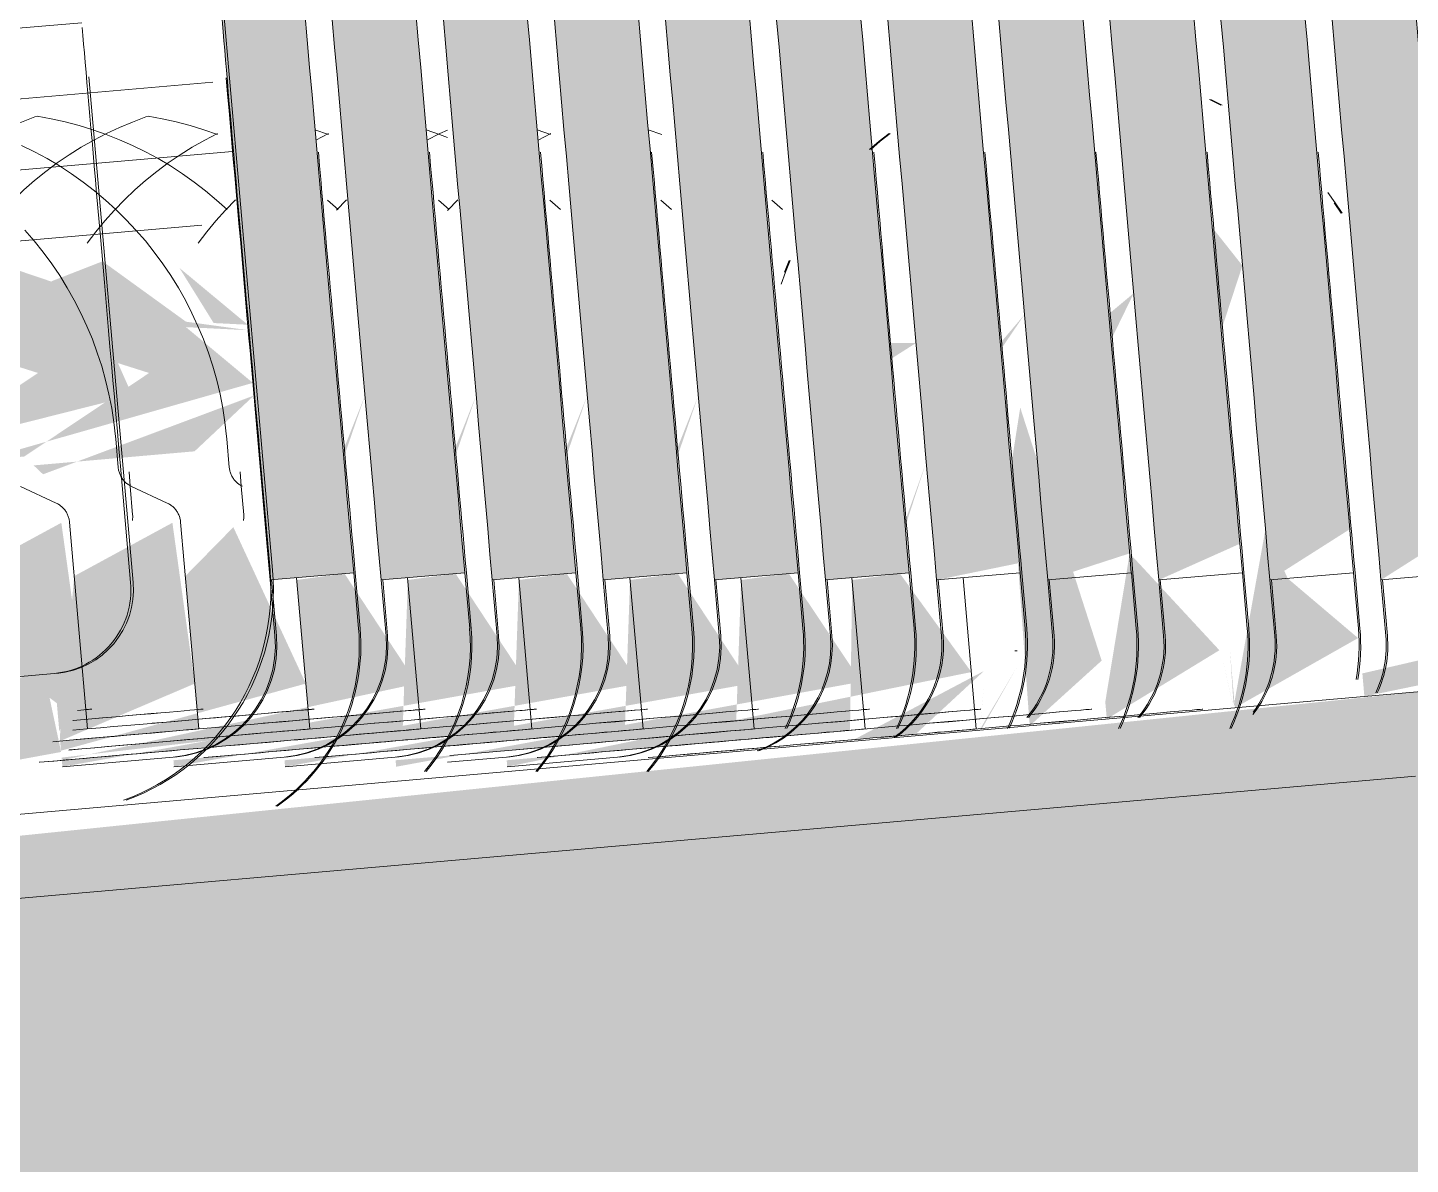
# Model space of a CAD drawing. Header units: millimetres. Extents: x -4612930 to -4329258, y -1064 to 30311.
# Drawn here: x -4376310.63 to -4376261.24, y 16834.86 to 16875.47 of the extents above; entities that cross this region are included whole.
import ezdxf

# ---------------------------------------------------------------- set-up
doc = ezdxf.new("R2010")
doc.units = ezdxf.units.MM
doc.layers.add('A-ROOF-PATT', color=132, linetype='Continuous', lineweight=5)
doc.layers.add('Q-SPCQ', color=91, linetype='Continuous', lineweight=5)

# ---------------------------------------------------------------- blocks, each defined once
blk = doc.blocks.new('Static Line_Sayfa_Metal Deck_Pan Mount - Up to 15 _ pitch - Max 2 Users-1865617-NORTH EAST')
at = {"layer": 'Q-SPCQ'}
h = blk.add_hatch(color=256, dxfattribs=at)
h.paths.add_polyline_path([(4322926.427, 16851.173), (4322926.249, 16853.262), (4322926.374, 16851.385)])
h.paths.add_polyline_path([(4322931.053, 16851.578), (4322948.827, 16855.244), (4322946.475, 16855.994), (4322930.981, 16852.401), (4322931.052, 16851.59)])
blk.add_hatch(color=256, dxfattribs=at).paths.add_polyline_path([(4322917.362, 16850.38), (4322918.623, 16852.592), (4322917.369, 16850.484)])
blk = doc.blocks.new('Static Line_Sayfa_Metal Deck_Pan Mount - Up to 15 _ pitch - Max 2 Users-1847625-NORTH EAST')
at = {"layer": 'Q-SPCQ'}
for points in [[(4322891.961, 16855.739), (4322894.95, 16856), (4322889.546, 16917.764), (4322886.693, 16917.037), (4322891.949, 16855.879)], [(4322895.93, 16855.739), (4322898.918, 16856), (4322893.515, 16917.764), (4322890.526, 16917.503), (4322895.92, 16855.879)], [(4322899.898, 16855.739), (4322902.887, 16856), (4322897.483, 16917.764), (4322894.494, 16917.503), (4322899.893, 16855.794)], [(4322903.867, 16855.739), (4322906.855, 16856), (4322901.451, 16917.764), (4322898.463, 16917.503), (4322903.862, 16855.794)], [(4322907.835, 16855.739), (4322910.823, 16856), (4322905.42, 16917.764), (4322902.431, 16917.503), (4322907.83, 16855.794)], [(4322911.803, 16855.739), (4322914.792, 16856), (4322909.388, 16917.764), (4322906.4, 16917.503), (4322911.798, 16855.794)], [(4322915.772, 16855.739), (4322918.73, 16856.345), (4322913.357, 16917.764), (4322910.368, 16917.503), (4322915.767, 16855.794)], [(4322919.74, 16855.739), (4322922.669, 16856.689), (4322917.325, 16917.764), (4322914.336, 16917.503), (4322919.735, 16855.794)], [(4322923.708, 16855.739), (4322926.607, 16857.034), (4322921.293, 16917.764), (4322918.305, 16917.503), (4322923.706, 16855.769)], [(4322927.677, 16855.739), (4322930.53, 16857.552), (4322925.262, 16917.764), (4322922.273, 16917.503), (4322927.672, 16855.794)], [(4322931.645, 16855.739), (4322934.498, 16857.552), (4322929.23, 16917.764), (4322926.242, 16917.503), (4322931.64, 16855.794)], [(4322875.916, 16859.514), (4322887.042, 16862.328), (4322885.979, 16864.723), (4322878.042, 16867.123), (4322876.213, 16866.409), (4322878.042, 16864.918), (4322883.673, 16863.134), (4322879.214, 16860.15), (4322875.581, 16859.832)], [(4322879.884, 16859.514), (4322891.347, 16862.78), (4322888.958, 16864.771), (4322882.01, 16867.123), (4322880.182, 16866.409), (4322882.01, 16864.918), (4322887.641, 16863.134), (4322883.182, 16860.15), (4322879.549, 16859.832)], [(4322898.56, 16860.107), (4322899.323, 16862.328), (4322898.538, 16860.36)], [(4322902.528, 16860.107), (4322903.292, 16862.328), (4322902.506, 16860.36)], [(4322906.497, 16860.107), (4322907.26, 16862.328), (4322906.475, 16860.36)], [(4322884.434, 16850.33), (4322885.303, 16852.038), (4322884.506, 16857.783), (4322880.998, 16855.879), (4322883.061, 16852.297), (4322884.345, 16851.338)], [(4322884.464, 16849.986), (4322889.271, 16852.038), (4322888.474, 16857.783), (4322884.967, 16855.879), (4322884.452, 16850.119)], [(4322884.494, 16849.642), (4322893.239, 16852.038), (4322890.651, 16857.626), (4322888.935, 16855.879), (4322889.413, 16850.419), (4322884.464, 16849.986)], [(4322884.524, 16849.297), (4322897.208, 16852.038), (4322894.619, 16855.971), (4322892.916, 16855.739), (4322893.381, 16850.419), (4322884.515, 16849.394)], [(4322884.544, 16849.067), (4322901.176, 16852.038), (4322898.587, 16855.971), (4322896.884, 16855.739), (4322896.698, 16850.362), (4322884.524, 16849.297)], [(4322888.53, 16849.068), (4322905.145, 16852.038), (4322902.556, 16855.971), (4322900.852, 16855.739), (4322900.666, 16850.362), (4322888.51, 16849.299)], [(4322892.498, 16849.068), (4322909.113, 16852.038), (4322906.524, 16855.971), (4322904.821, 16855.739), (4322904.635, 16850.362), (4322892.478, 16849.299)], [(4322896.466, 16849.068), (4322913.075, 16852.105), (4322910.492, 16855.971), (4322908.789, 16855.739), (4322908.603, 16850.362), (4322896.446, 16849.299)], [(4322900.435, 16849.068), (4322917.014, 16852.45), (4322914.461, 16855.971), (4322912.758, 16855.739), (4322912.679, 16850.371), (4322900.415, 16849.299)], [(4322862.763, 16845.603), (4322884.498, 16849.595), (4322883.907, 16852.371), (4322862.43, 16849.413), (4322862.752, 16845.729)], [(4322917.32, 16850.376), (4322917.508, 16852.494), (4322917.327, 16850.484)], [(4322734.253, 16781.069), (4322779.685, 16787.241), (4322792.877, 16836.477), (4322933.703, 16846.965), (4322957.239, 16800.578), (4323000.237, 16804.34), (4322997.725, 16807.132), (4322956.268, 16805.673), (4322933.276, 16851.772), (4322789.918, 16837.026), (4322776.728, 16787.797), (4322733.991, 16784.058)]]:
    blk.add_hatch(color=256, dxfattribs=at).paths.add_polyline_path(points)
h = blk.add_hatch(color=256, dxfattribs=at)
h.paths.add_polyline_path([(4322922.003, 16864.317), (4322922.815, 16865.984), (4322921.923, 16865.24)])
h.paths.add_polyline_path([(4322925.941, 16864.661), (4322926.697, 16866.97), (4322925.622, 16868.328)])
h = blk.add_hatch(color=256, dxfattribs=at)
h.paths.add_polyline_path([(4322883.853, 16859.514), (4322891.387, 16862.328), (4322889.265, 16860.335), (4322883.517, 16859.832)])
h.paths.add_polyline_path([(4322891.183, 16864.662), (4322888.958, 16864.966), (4322885.979, 16867.123), (4322884.15, 16866.409), (4322885.979, 16864.918), (4322890.802, 16864.681)])
h = blk.add_hatch(color=256, dxfattribs=at)
h.paths.add_polyline_path([(4322894.592, 16860.107), (4322895.355, 16862.328), (4322894.57, 16860.36)])
h.paths.add_polyline_path([(4322891.166, 16864.858), (4322888.723, 16866.889), (4322889.947, 16864.918), (4322890.651, 16864.883)])
h = blk.add_hatch(color=256, dxfattribs=at)
h.paths.add_polyline_path([(4322914.126, 16863.627), (4322915.033, 16864.201), (4322914.076, 16864.201)])
h.paths.add_polyline_path([(4322918.065, 16863.972), (4322918.913, 16865.222), (4322918.045, 16864.201)])
h = blk.add_hatch(color=256, dxfattribs=at)
h.paths.add_polyline_path([(4322912.697, 16849.972), (4322917.466, 16852.49), (4322915.021, 16850.229), (4322912.692, 16850.025)])
h.paths.add_polyline_path([(4322919.102, 16850.532), (4322921.669, 16852.859), (4322918.76, 16861.897), (4322918.429, 16859.795), (4322919.072, 16850.866)])
h.paths.add_polyline_path([(4322914.649, 16857.643), (4322915.404, 16859.955), (4322914.634, 16857.808)])
h = blk.add_hatch(color=256, dxfattribs=at)
h.paths.add_polyline_path([(4322921.852, 16850.773), (4322925.874, 16853.229), (4322922.669, 16856.689), (4322921.798, 16851.385)])
h.paths.add_polyline_path([(4322926.432, 16851.173), (4322930.829, 16853.664), (4322928.315, 16855.794), (4322927.519, 16857.552), (4322926.413, 16851.385)])
h = blk.add_hatch(color=256, dxfattribs=at)
h.paths.add_polyline_path([(4322926.386, 16851.169), (4322925.915, 16853.232), (4322926.333, 16851.385)])
h.paths.add_polyline_path([(4322931.012, 16851.574), (4322930.87, 16853.667), (4322931.011, 16851.59)])
h = blk.add_hatch(color=256, dxfattribs=at)
h.paths.add_polyline_path([(4322758.974, 16786.244), (4322772.467, 16789.653), (4322773.449, 16789.739), (4322777.339, 16790.078), (4322789.918, 16837.026), (4322754.808, 16833.954), (4322758.84, 16787.797)])
h.paths.add_polyline_path([(4322779.741, 16787.452), (4322953.929, 16803.59), (4322932.882, 16848.726), (4322792.877, 16836.477), (4322779.833, 16787.797)])
h.paths.add_polyline_path([(4322814.237, 16791.04), (4322819.578, 16793.47), (4322819.178, 16791.472)])
h.paths.add_polyline_path([(4322858.449, 16794.567), (4322855.261, 16798.761), (4322859.84, 16797.269)])
h.paths.add_polyline_path([(4322893.933, 16798.012), (4322899.519, 16800.331), (4322898.297, 16798.394)])
h.paths.add_polyline_path([(4322939.498, 16801.999), (4322944.38, 16804.637), (4322943.952, 16802.388), (4322941.45, 16802.17)])
h.paths.add_polyline_path([(4322957.239, 16803.59), (4322958.024, 16805.826), (4322954.047, 16851.385), (4322936.192, 16848.726), (4322956.889, 16804.34)])
for p, q in [((4322892.051, 16856.087), (4322887.649, 16906.395)), ((4322885.489, 16873.712), (4322887.07, 16855.651)), ((4322925.526, 16872.902), (4322925.93, 16872.706)), ((4322925.567, 16872.902), (4322925.971, 16872.706)), ((4322893.564, 16871.825), (4322894.047, 16871.656)), ((4322893.598, 16871.448), (4322894.052, 16871.684)), ((4322901.501, 16871.825), (4322901.984, 16871.656)), ((4322901.535, 16871.448), (4322901.989, 16871.684)), ((4322905.47, 16871.825), (4322905.953, 16871.656)), ((4322894.016, 16869.312), (4322894.395, 16868.968)), ((4322894.34, 16868.955), (4322894.698, 16869.321)), ((4322897.984, 16869.312), (4322898.363, 16868.968)), ((4322901.953, 16869.312), (4322902.332, 16868.968)), ((4322905.921, 16869.312), (4322906.3, 16868.968)), ((4322909.889, 16869.312), (4322910.268, 16868.968)), ((4322929.969, 16869.215), (4322930.221, 16868.844)), ((4322910.333, 16866.733), (4322910.503, 16867.149)), ((4322886.538, 16859.759), (4322886.449, 16860.782)), ((4322890.507, 16859.759), (4322890.417, 16860.782)), ((4322891.597, 16860.237), (4322891.96, 16856.087)), ((4322886.979, 16855.651), (4322886.616, 16859.801)), ((4322886.963, 16859.091), (4322886.929, 16859.602)), ((4322890.932, 16859.091), (4322890.897, 16859.602)), ((4322884.323, 16858.486), (4322883.043, 16859.083)), ((4322886.963, 16859.091), (4322887.053, 16858.068)), ((4322888.292, 16858.486), (4322887.012, 16859.083)), ((4322890.932, 16859.091), (4322891.021, 16858.068)), ((4322885.444, 16850.419), (4322884.798, 16857.808)), ((4322889.413, 16850.419), (4322888.766, 16857.808)), ((4322894.95, 16856), (4322891.961, 16855.739)), ((4322891.961, 16855.739), (4322892.136, 16853.746)), ((4322892.191, 16853.746), (4322892.017, 16855.739)), ((4322893.381, 16850.419), (4322892.908, 16855.821)), ((4322895.124, 16854.008), (4322894.95, 16856)), ((4322895.005, 16856), (4322895.18, 16854.008)), ((4322898.918, 16856), (4322895.93, 16855.739)), ((4322895.93, 16855.739), (4322896.104, 16853.746)), ((4322896.159, 16853.746), (4322895.985, 16855.739)), ((4322897.349, 16850.419), (4322896.877, 16855.821)), ((4322899.093, 16854.008), (4322898.918, 16856)), ((4322898.974, 16856), (4322899.148, 16854.008)), ((4322902.887, 16856), (4322899.898, 16855.739)), ((4322899.898, 16855.739), (4322900.072, 16853.746)), ((4322900.128, 16853.746), (4322899.954, 16855.739)), ((4322901.318, 16850.419), (4322900.845, 16855.821)), ((4322903.061, 16854.008), (4322902.887, 16856)), ((4322902.942, 16856), (4322903.116, 16854.008)), ((4322906.855, 16856), (4322903.867, 16855.739)), ((4322903.867, 16855.739), (4322904.041, 16853.746)), ((4322904.096, 16853.746), (4322903.922, 16855.739)), ((4322905.286, 16850.419), (4322904.814, 16855.821)), ((4322907.029, 16854.008), (4322906.855, 16856)), ((4322906.911, 16856), (4322907.085, 16854.008)), ((4322910.823, 16856), (4322907.835, 16855.739)), ((4322907.835, 16855.739), (4322908.009, 16853.746)), ((4322908.065, 16853.746), (4322907.89, 16855.739)), ((4322909.255, 16850.419), (4322908.782, 16855.821)), ((4322910.998, 16854.008), (4322910.823, 16856)), ((4322910.879, 16856), (4322911.053, 16854.008)), ((4322914.792, 16856), (4322911.803, 16855.739)), ((4322911.803, 16855.739), (4322911.978, 16853.746)), ((4322912.033, 16853.746), (4322911.859, 16855.739)), ((4322913.223, 16850.419), (4322912.75, 16855.821)), ((4322914.966, 16854.008), (4322914.792, 16856)), ((4322914.847, 16856), (4322915.022, 16854.008)), ((4322918.76, 16856), (4322915.772, 16855.739)), ((4322915.772, 16855.739), (4322915.946, 16853.746)), ((4322916.001, 16853.746), (4322915.827, 16855.739)), ((4322917.191, 16850.419), (4322916.719, 16855.821)), ((4322918.935, 16854.008), (4322918.76, 16856)), ((4322918.816, 16856), (4322918.99, 16854.008)), ((4322922.729, 16856), (4322919.74, 16855.739)), ((4322919.74, 16855.739), (4322919.914, 16853.746)), ((4322919.97, 16853.746), (4322919.795, 16855.739)), ((4322922.903, 16854.008), (4322922.729, 16856)), ((4322922.784, 16856), (4322922.958, 16854.008)), ((4322926.697, 16856), (4322923.708, 16855.739)), ((4322923.708, 16855.739), (4322923.883, 16853.746)), ((4322923.938, 16853.746), (4322923.764, 16855.739)), ((4322926.871, 16854.008), (4322926.697, 16856)), ((4322926.752, 16856), (4322926.927, 16854.008)), ((4322930.665, 16856), (4322927.677, 16855.739)), ((4322927.677, 16855.739), (4322927.851, 16853.746)), ((4322927.907, 16853.746), (4322927.732, 16855.739)), ((4322930.84, 16854.008), (4322930.665, 16856)), ((4322930.721, 16856), (4322930.895, 16854.008)), ((4322934.634, 16856), (4322931.645, 16855.739)), ((4322931.645, 16855.739), (4322931.82, 16853.746)), ((4322931.875, 16853.746), (4322931.701, 16855.739)), ((4322862.336, 16850.484), (4322884.252, 16852.401)), ((4322934.713, 16851.898), (4322790.523, 16839.283)), ((4322888.5, 16849.413), (4322884.544, 16849.067)), ((4322892.468, 16849.413), (4322888.53, 16849.068)), ((4322896.436, 16849.413), (4322892.498, 16849.068)), ((4322900.405, 16849.413), (4322898.297, 16849.228)), ((4322904.373, 16849.413), (4322900.435, 16849.068)), ((4322792.877, 16836.477), (4322932.882, 16848.726))]:
    blk.add_line(p, q, dxfattribs=at)
at = {"layer": 'Q-SPCQ', "flags": 128}
for points in [[(4322883.205, 16868.236), (4322883.54, 16867.849), (4322883.859, 16867.449), (4322884.162, 16867.037), (4322884.449, 16866.612), (4322884.718, 16866.177), (4322884.969, 16865.731), (4322885.203, 16865.276), (4322885.418, 16864.811), (4322885.614, 16864.339), (4322885.791, 16863.859), (4322885.949, 16863.372), (4322886.088, 16862.879), (4322886.206, 16862.381), (4322886.305, 16861.879), (4322886.383, 16861.373), (4322886.441, 16860.865), (4322886.449, 16860.782)], [(4322877.487, 16867.774), (4322877.798, 16868.18), (4322878.124, 16868.574), (4322878.467, 16868.955), (4322878.824, 16869.321), (4322879.196, 16869.673), (4322879.581, 16870.01), (4322879.98, 16870.331), (4322880.391, 16870.636), (4322880.814, 16870.924), (4322881.248, 16871.195), (4322881.693, 16871.448), (4322882.147, 16871.684), (4322882.611, 16871.901), (4322883.082, 16872.099), (4322883.562, 16872.279), (4322883.64, 16872.306)], [(4322883.086, 16871.26), (4322883.545, 16871.035), (4322883.995, 16870.79), (4322884.435, 16870.529), (4322884.864, 16870.249), (4322885.281, 16869.953), (4322885.687, 16869.641), (4322886.079, 16869.312), (4322886.458, 16868.968), (4322886.823, 16868.609), (4322887.173, 16868.236), (4322887.508, 16867.849), (4322887.828, 16867.449), (4322888.131, 16867.037), (4322888.417, 16866.612), (4322888.686, 16866.177), (4322888.938, 16865.731), (4322889.171, 16865.276), (4322889.386, 16864.811), (4322889.582, 16864.339), (4322889.76, 16863.859), (4322889.918, 16863.372), (4322890.056, 16862.879), (4322890.175, 16862.381), (4322890.273, 16861.879), (4322890.351, 16861.373), (4322890.41, 16860.865), (4322890.417, 16860.782)], [(4322881.455, 16867.774), (4322881.766, 16868.18), (4322882.093, 16868.574), (4322882.435, 16868.955), (4322882.792, 16869.321), (4322883.164, 16869.673), (4322883.55, 16870.01), (4322883.948, 16870.331), (4322884.359, 16870.636), (4322884.782, 16870.924), (4322885.216, 16871.195), (4322885.661, 16871.448), (4322886.115, 16871.684), (4322886.579, 16871.901), (4322887.051, 16872.099), (4322887.53, 16872.279), (4322887.608, 16872.306)], [(4322883.64, 16872.306), (4322884.143, 16872.216), (4322884.643, 16872.105), (4322885.138, 16871.975), (4322885.628, 16871.825), (4322886.111, 16871.656), (4322886.587, 16871.468), (4322887.054, 16871.26), (4322887.514, 16871.035), (4322887.964, 16870.79), (4322888.403, 16870.529), (4322888.832, 16870.249), (4322889.25, 16869.953), (4322889.655, 16869.641), (4322890.047, 16869.312), (4322890.426, 16868.968)], [(4322887.608, 16872.306), (4322888.112, 16872.216), (4322888.612, 16872.105), (4322889.107, 16871.975), (4322889.596, 16871.825), (4322890.079, 16871.656)], [(4322885.423, 16867.774), (4322885.734, 16868.18), (4322886.061, 16868.574), (4322886.404, 16868.955), (4322886.761, 16869.321), (4322887.132, 16869.673), (4322887.518, 16870.01), (4322887.917, 16870.331), (4322888.328, 16870.636), (4322888.751, 16870.924), (4322889.185, 16871.195), (4322889.629, 16871.448), (4322890.084, 16871.684)], [(4322897.533, 16871.825), (4322898.016, 16871.656), (4322898.297, 16871.545)], [(4322897.566, 16871.448), (4322898.021, 16871.684), (4322898.297, 16871.813)], [(4322913.377, 16871.119), (4322913.719, 16871.41), (4322914.073, 16871.686)], [(4322913.418, 16871.119), (4322913.76, 16871.41), (4322914.114, 16871.686)], [(4322929.743, 16869.576), (4322930.01, 16869.215), (4322930.263, 16868.844)], [(4322889.392, 16867.774), (4322889.703, 16868.18), (4322890.03, 16868.574), (4322890.372, 16868.955), (4322890.729, 16869.321)], [(4322898.297, 16868.942), (4322898.309, 16868.955), (4322898.666, 16869.321)], [(4322910.222, 16866.31), (4322910.375, 16866.733), (4322910.544, 16867.149)], [(4322886.538, 16859.759), (4322886.542, 16859.726), (4322886.547, 16859.694), (4322886.553, 16859.661), (4322886.56, 16859.629), (4322886.569, 16859.597), (4322886.579, 16859.566), (4322886.59, 16859.535), (4322886.603, 16859.504), (4322886.616, 16859.474), (4322886.631, 16859.444), (4322886.647, 16859.416), (4322886.664, 16859.387), (4322886.683, 16859.36), (4322886.702, 16859.333), (4322886.722, 16859.307), (4322886.744, 16859.282), (4322886.766, 16859.258), (4322886.79, 16859.235), (4322886.814, 16859.212), (4322886.839, 16859.191), (4322886.865, 16859.17), (4322886.892, 16859.151), (4322886.92, 16859.133), (4322886.948, 16859.116), (4322886.977, 16859.1), (4322887.006, 16859.085)], [(4322890.507, 16859.759), (4322890.51, 16859.726), (4322890.515, 16859.694), (4322890.521, 16859.661), (4322890.529, 16859.629), (4322890.537, 16859.597), (4322890.547, 16859.566), (4322890.558, 16859.535), (4322890.571, 16859.504), (4322890.585, 16859.474), (4322890.6, 16859.444), (4322890.616, 16859.416), (4322890.633, 16859.387), (4322890.651, 16859.36), (4322890.67, 16859.333), (4322890.691, 16859.307), (4322890.712, 16859.282), (4322890.735, 16859.258), (4322890.758, 16859.235), (4322890.782, 16859.212), (4322890.808, 16859.191), (4322890.834, 16859.17), (4322890.861, 16859.151), (4322890.888, 16859.133), (4322890.916, 16859.116), (4322890.945, 16859.1), (4322890.975, 16859.085)], [(4322884.323, 16858.486), (4322884.353, 16858.471), (4322884.382, 16858.456), (4322884.411, 16858.439), (4322884.438, 16858.421), (4322884.465, 16858.401), (4322884.492, 16858.381), (4322884.517, 16858.36), (4322884.541, 16858.338), (4322884.565, 16858.315), (4322884.588, 16858.291), (4322884.609, 16858.266), (4322884.63, 16858.24), (4322884.65, 16858.213), (4322884.668, 16858.186), (4322884.686, 16858.158), (4322884.702, 16858.129), (4322884.717, 16858.099), (4322884.731, 16858.069), (4322884.744, 16858.039), (4322884.755, 16858.008), (4322884.765, 16857.976), (4322884.774, 16857.944), (4322884.782, 16857.912), (4322884.788, 16857.88), (4322884.793, 16857.847), (4322884.797, 16857.814)], [(4322888.292, 16858.486), (4322888.321, 16858.471), (4322888.351, 16858.456), (4322888.379, 16858.439), (4322888.407, 16858.421), (4322888.434, 16858.401), (4322888.46, 16858.381), (4322888.485, 16858.36), (4322888.51, 16858.338), (4322888.533, 16858.315), (4322888.556, 16858.291), (4322888.578, 16858.266), (4322888.598, 16858.24), (4322888.618, 16858.213), (4322888.637, 16858.186), (4322888.654, 16858.158), (4322888.67, 16858.129), (4322888.685, 16858.099), (4322888.699, 16858.069), (4322888.712, 16858.039), (4322888.723, 16858.008), (4322888.734, 16857.976), (4322888.743, 16857.944), (4322888.75, 16857.912), (4322888.757, 16857.88), (4322888.762, 16857.847), (4322888.766, 16857.814)], [(4322887.045, 16857.865), (4322887.05, 16857.897), (4322887.053, 16857.93), (4322887.055, 16857.963), (4322887.056, 16857.996), (4322887.055, 16858.029), (4322887.053, 16858.062)], [(4322891.014, 16857.865), (4322891.018, 16857.897), (4322891.022, 16857.93), (4322891.024, 16857.963), (4322891.024, 16857.996), (4322891.024, 16858.029), (4322891.022, 16858.062)]]:
    blk.add_lwpolyline(points, dxfattribs=at)
at = {"layer": 'Q-SPCQ'}
for centre, major_axis, ratio, start_param, end_param in [((4322892.205, 16886.882), (-6.101, 69.734), 0.00069, 4.253546, 5.171111), ((4322893.184, 16886.621), (-6.101, 69.734), 0.00069, 4.253546, 5.171111), ((4322896.173, 16886.882), (-6.101, 69.734), 0.00069, 4.253546, 5.171111), ((4322897.153, 16886.621), (-6.101, 69.734), 0.00069, 4.253546, 5.171111), ((4322900.141, 16886.882), (-6.101, 69.734), 0.00069, 4.253546, 5.171111), ((4322901.121, 16886.621), (-6.101, 69.734), 0.00069, 4.253546, 5.171111), ((4322904.11, 16886.882), (-6.101, 69.734), 0.00069, 4.253546, 5.171111), ((4322905.09, 16886.621), (-6.101, 69.734), 0.00069, 4.253546, 5.171111), ((4322908.078, 16886.882), (-6.101, 69.734), 0.00069, 4.253546, 5.171111), ((4322909.058, 16886.621), (-6.101, 69.734), 0.00069, 4.253546, 5.171111), ((4322912.047, 16886.882), (-6.101, 69.734), 0.00069, 4.253546, 5.171111), ((4322913.026, 16886.621), (-6.101, 69.734), 0.00069, 4.253546, 5.171111), ((4322916.015, 16886.882), (-6.101, 69.734), 0.00069, 4.253546, 5.171111), ((4322916.995, 16886.621), (-6.101, 69.734), 0.00069, 4.253546, 5.171111), ((4322919.983, 16886.882), (-6.101, 69.734), 0.00069, 4.253546, 5.171111), ((4322920.963, 16886.621), (-6.101, 69.734), 0.00069, 4.253546, 5.171111), ((4322923.952, 16886.882), (-6.101, 69.734), 0.00069, 4.253546, 5.171111), ((4322924.932, 16886.621), (-6.101, 69.734), 0.00069, 4.253546, 5.171111), ((4322927.92, 16886.882), (-6.101, 69.734), 0.00069, 4.253546, 5.171111), ((4322928.9, 16886.621), (-6.101, 69.734), 0.00069, 4.253546, 5.171111), ((4322931.888, 16886.882), (-6.101, 69.734), 0.00069, 4.253546, 5.171111), ((4322932.868, 16886.621), (-6.101, 69.734), 0.00069, 4.253546, 5.171111), ((4322891.61, 16860.237), (-1.525, 17.433), 0.00069, 0.453725, 1.570736), ((4322886.629, 16859.801), (-1.525, 17.433), 0.00069, 0.453725, 1.570736), ((4322889.216, 16886.621), (-6.101, 69.734), 0.00069, 4.253546, 4.525585), ((4322892.347, 16886.882), (-6.101, 69.734), 0.00069, 1.800127, 2.029519), ((4322896.315, 16886.882), (-6.101, 69.734), 0.00069, 1.800127, 2.029519), ((4322900.284, 16886.882), (-6.101, 69.734), 0.00069, 1.800127, 2.029519), ((4322904.252, 16886.882), (-6.101, 69.734), 0.00069, 1.800127, 2.029519), ((4322908.221, 16886.882), (-6.101, 69.734), 0.00069, 1.800127, 2.029519), ((4322912.189, 16886.882), (-6.101, 69.734), 0.00069, 1.800127, 2.029519), ((4322916.157, 16886.882), (-6.101, 69.734), 0.00069, 1.800127, 2.029519), ((4322920.126, 16886.882), (-6.101, 69.734), 0.00069, 1.800127, 2.029519), ((4322924.094, 16886.882), (-6.101, 69.734), 0.00069, 1.800127, 2.029519), ((4322928.063, 16886.882), (-6.101, 69.734), 0.00069, 1.800127, 2.029519), ((4322883.991, 16855.39), (0.002, 3), 1, 3.229605, 4.800402), ((4322884.081, 16855.39), (0, 3), 1, 3.228859, 4.799655), ((4322883.991, 16855.39), (0, 8), 1, 3.490659, 4.799655), ((4322884.081, 16855.39), (-0.002, 8), 1, 3.490384, 4.799381), ((4322888.151, 16853.398), (0, 4), 1, 3.228859, 4.799655), ((4322888.206, 16853.398), (0, 4), 1, 3.228859, 4.799655), ((4322888.151, 16853.398), (0, 7), 1, 3.752458, 4.799655), ((4322888.206, 16853.398), (0.002, 7), 1, 3.752758, 4.799956), ((4322892.119, 16853.398), (0, 4), 1, 3.228859, 4.799655), ((4322892.175, 16853.398), (0.002, 4), 1, 3.229265, 4.800061), ((4322896.088, 16853.398), (0, 4), 1, 3.228859, 4.799655), ((4322896.143, 16853.398), (0.002, 4), 1, 3.229267, 4.800063), ((4322892.119, 16853.398), (0, 7), 1, 4.014257, 4.799655), ((4322892.175, 16853.398), (0.002, 7), 1, 4.014556, 4.799955), ((4322900.056, 16853.398), (0, 4), 1, 3.228859, 4.799655), ((4322900.111, 16853.398), (0, 4), 1, 3.228859, 4.799655), ((4322896.088, 16853.398), (0, 7), 1, 4.014257, 4.799655), ((4322896.143, 16853.398), (0.002, 7), 1, 4.014532, 4.79993), ((4322904.024, 16853.398), (0, 4), 1, 3.228859, 4.799655), ((4322904.08, 16853.398), (0, 4), 1, 3.228859, 4.799655), ((4322900.056, 16853.398), (0, 7), 1, 4.014257, 4.799655), ((4322900.111, 16853.398), (0, 7), 1, 4.014257, 4.799655), ((4322907.993, 16853.398), (0, 4), 1, 3.490659, 4.799655), ((4322908.048, 16853.398), (0, 4), 1, 3.490659, 4.799655), ((4322904.024, 16853.398), (0, 7), 1, 4.276057, 4.799655), ((4322904.08, 16853.398), (0, 7), 1, 4.276057, 4.799655), ((4322911.961, 16853.398), (0, 4), 1, 3.752458, 4.799655), ((4322912.017, 16853.398), (0, 4), 1, 3.752458, 4.799655), ((4322907.993, 16853.398), (0, 7), 1, 4.276057, 4.799655), ((4322908.048, 16853.398), (0, 7), 1, 4.276057, 4.799655), ((4322911.961, 16853.398), (0, 7), 1, 4.276057, 4.799655), ((4322912.017, 16853.398), (-0.002, 7), 1, 4.275829, 4.799427), ((4322915.93, 16853.398), (-0.002, 4), 1, 4.013741, 4.799139), ((4322915.985, 16853.398), (0, 4), 1, 4.014257, 4.799655), ((4322915.93, 16853.398), (0, 7), 1, 4.276057, 4.799655), ((4322915.985, 16853.398), (0, 7), 1, 4.276057, 4.799655), ((4322919.898, 16853.398), (0, 4), 1, 4.014257, 4.799655), ((4322919.953, 16853.398), (0, 4), 1, 4.014257, 4.799655), ((4322919.898, 16853.398), (0, 7), 1, 4.276057, 4.799655), ((4322919.953, 16853.398), (0, 7), 1, 4.276057, 4.799655), ((4322923.922, 16853.398), (0, 4), 1, 4.048737, 4.799655), ((4322923.866, 16853.398), (-0.002, 4), 1, 4.074083, 4.799138), ((4322923.866, 16853.398), (0, 7), 1, 4.537856, 4.799655), ((4322923.922, 16853.398), (0, 7), 1, 4.537856, 4.799655), ((4322927.835, 16853.398), (-0.002, 4), 1, 4.275541, 4.799139), ((4322927.89, 16853.398), (0, 4), 1, 4.276057, 4.799655), ((4322885.644, 16849.394), (19.799, 1.732), 0.00006, 0.00069, 1.668182), ((4322881.676, 16849.394), (19.799, 1.732), 0.00006, 0.00069, 1.412674), ((4322869.771, 16849.394), (19.799, 1.732), 0.00006, 5.582925, 6.283185), ((4322873.739, 16849.394), (19.799, 1.732), 0.00006, 0.00069, 0.970939), ((4322869.771, 16849.394), (19.799, 1.732), 0.00006, 0.00069, 0.699256), ((4322877.707, 16849.394), (19.799, 1.732), 0.00006, 0.00069, 1.191807), ((4322865.802, 16849.394), (19.799, 1.732), 0.00006, 0.00069, 0.229783), ((4322865.802, 16849.394), (19.799, 1.732), 0.00006, 6.053667, 6.283185), ((4322873.739, 16849.394), (19.799, 1.732), 0.00006, 5.498477, 6.283185), ((4322889.613, 16849.394), (19.799, 1.732), 0.00006, 0.00069, 1.571487), ((4322877.707, 16849.394), (19.799, 1.732), 0.00006, 5.498477, 6.283185), ((4322893.581, 16849.394), (19.799, 1.732), 0.00006, 0.00069, 1.571487), ((4322881.676, 16849.394), (19.799, 1.732), 0.00006, 5.498477, 6.283185), ((4322897.549, 16849.394), (19.799, 1.732), 0.00006, 0.00069, 1.528754), ((4322885.644, 16849.394), (19.799, 1.732), 0.00006, 5.422348, 6.283185), ((4322901.518, 16849.394), (19.799, 1.732), 0.00006, 0.00069, 1.571487), ((4322889.613, 16849.394), (19.799, 1.732), 0.00006, 5.498477, 6.283185), ((4322905.486, 16849.394), (19.799, 1.732), 0.00006, 0.00069, 1.571487), ((4322893.581, 16849.394), (19.799, 1.732), 0.00006, 5.498477, 6.283185), ((4322897.549, 16849.394), (19.799, 1.732), 0.00006, 5.498477, 6.283185), ((4322901.518, 16849.394), (19.799, 1.732), 0.00006, 5.498477, 6.283185), ((4322905.486, 16849.394), (19.799, 1.732), 0.00006, 5.498477, 6.283185), ((4322885.644, 16849.394), (11.705, 1.024), 0.00006, 0.00069, 1.735581), ((4322877.707, 16849.394), (11.705, 1.024), 0.00006, 0.00069, 0.982579), ((4322881.676, 16849.394), (11.705, 1.024), 0.00006, 0.00069, 1.303387), ((4322889.613, 16849.394), (11.705, 1.024), 0.00006, 0.00069, 1.571487), ((4322893.581, 16849.394), (11.705, 1.024), 0.00006, 0.00069, 1.571487), ((4322897.549, 16849.394), (11.705, 1.024), 0.00006, 0.00069, 1.499739), ((4322901.518, 16849.394), (11.705, 1.024), 0.00006, 0.00069, 1.571487), ((4322905.486, 16849.394), (11.705, 1.024), 0.00006, 0.00069, 0.786088), ((4322905.486, 16849.394), (11.705, 1.024), 0.00006, 0.888401, 1.571487)]:
    blk.add_ellipse(centre, major_axis=major_axis, ratio=ratio, start_param=start_param, end_param=end_param, dxfattribs=at)

msp = doc.modelspace()

# ---------------------------------------------------------------- hatches: boundary and pattern name
at = {"layer": 'A-ROOF-PATT'}
h = msp.add_hatch(dxfattribs=at)
h.set_pattern_fill('FP_163', color=256, style=0, pattern_type=2)
h.set_pattern_definition([(4.981, (-8927779.1346, -385739.019), (0.0097379167, 2.5354203988), [])])
h.paths.add_polyline_path([(-4377741.122, 16841.744), (-4377528.064, 16858.427), (-4377523.649, 16818.171), (-4377738.362, 16800.74), (-4377740.874, 16840.121)])
h.paths.add_polyline_path([(-4386496.086, 15911.582), (-4376435.155, 16788.502), (-4376438.834, 16834.637), (-4376356.073, 16843.424), (-4376354.744, 16848.459), (-4376351.925, 16850.484), (-4376351.031, 16855.879), (-4376341.42, 16857.508), (-4376342.376, 16859.813), (-4376345.795, 16859.514), (-4376349.328, 16863.361), (-4376344.096, 16867.524), (-4376340.756, 16867.524), (-4376340.313, 16868.57), (-4376331.763, 16870.715), (-4376323.132, 16866.472), (-4376320.847, 16867.077), (-4376319.858, 16867.123), (-4376316.879, 16867.077), (-4376315.89, 16867.123), (-4376312.911, 16867.077), (-4376311.921, 16867.123), (-4376308.942, 16867.077), (-4376307.953, 16867.123), (-4376304.974, 16867.077), (-4376303.304, 16871.026), (-4376304.667, 16875.821), (-4376308.679, 16875.47), (-4376312.652, 16921.628), (-4376308.326, 16922.064), (-4376309.57, 16927.676), (-4376305.812, 16929.044), (-4376307.279, 16917.511), (-4376304.362, 16917.503), (-4376303.067, 16917.532), (-4376300.394, 16917.503), (-4376299.099, 16917.532), (-4376296.426, 16917.503), (-4376295.13, 16917.532), (-4376292.457, 16917.503), (-4376291.162, 16917.532), (-4376288.489, 16917.503), (-4376287.193, 16917.532), (-4376284.52, 16917.503), (-4376283.225, 16917.532), (-4376280.552, 16917.503), (-4376279.257, 16917.532), (-4376276.584, 16917.503), (-4376275.288, 16917.532), (-4376272.615, 16917.503), (-4376271.32, 16917.532), (-4376268.647, 16917.503), (-4376267.352, 16917.532), (-4376264.499, 16915.452), (-4376263.383, 16917.532), (-4376260.564, 16915.838), (-4376259.415, 16917.532), (-4376256.63, 16916.224), (-4376255.446, 16917.532), (-4376252.695, 16916.61), (-4376251.478, 16910.388), (-4376247.107, 16909.374), (-4376242.445, 16875.91), (-4376239.498, 16872.108), (-4376239.44, 16869.95), (-4376238.1, 16859.142), (-4376223.428, 16858.965), (-4376223.038, 16857.182), (-4376180.566, 16858.966), (-4376154.693, 16858.966), (-4376135.765, 16818.219), (-4376156.517, 16817.941), (-4376183.771, 16817.752), (-4376180.463, 16810.658), (-4366821.412, 17627.85), (-4369028.827, 17625.699), (-4376820.454, 16936.146), (-4376693.786, 16938.314), (-4376689.439, 16938.639), (-4376681.601, 16937.363), (-4376676.774, 16933.841), (-4376678.602, 16928.436), (-4376684.582, 16923.725), (-4376683.757, 16924.635), (-4376681.573, 16923.991), (-4376679.04, 16860.805), (-4376686.002, 16860.805), (-4376692.195, 16925.689), (-4376698.063, 16928.179), (-4376910.675, 16928.162), (-4377137.92, 16908.051), (-4377136.518, 16863.05), (-4377136.314, 16860.797), (-4377143.277, 16860.797), (-4377147.053, 16907.242), (-4377591.362, 16867.921), (-4377590.784, 16863.042), (-4377593.792, 16863.042), (-4377593.588, 16860.788), (-4377600.551, 16860.788), (-4377601.563, 16867.019), (-4377972.305, 16834.208), (-4377964.861, 16818.184), (-4377985.614, 16817.906), (-4378016.073, 16817.905), (-4378021.723, 16829.835), (-4378131.922, 16817.903), (-4378135.856, 16803.167), (-4378141.175, 16802.889), (-4378187.068, 16802.888), (-4378183.702, 16815.5), (-4388378.226, 15911.584), (-4386511.067, 15911.582)])
h.paths.add_polyline_path([(-4377281.088, 16800.748), (-4377283.543, 16841.779), (-4377070.79, 16858.436), (-4377066.375, 16818.18), (-4377269.273, 16801.786)])
h.paths.add_polyline_path([(-4376823.814, 16800.757), (-4376826.269, 16841.788), (-4376613.516, 16858.444), (-4376609.101, 16818.189), (-4376811.998, 16801.795)])
h.paths.add_polyline_path([(-4376184.579, 16810.3), (-4376184.078, 16811.312), (-4376184.805, 16812.871)])
h.paths.add_polyline_path([(-4376275.309, 16852.592), (-4376275.215, 16854.937), (-4376275.513, 16854.937)])
h.paths.add_polyline_path([(-4377646.851, 16855.412), (-4377647.495, 16862.802), (-4377626.739, 16863.102), (-4377628.274, 16856.973), (-4377646.335, 16855.449)])
h.paths.add_polyline_path([(-4377189.577, 16855.421), (-4377190.221, 16862.811), (-4377169.465, 16863.11), (-4377171, 16856.982), (-4377189.06, 16855.458)])
h.paths.add_polyline_path([(-4376732.303, 16855.429), (-4376732.947, 16862.819), (-4376712.191, 16863.119), (-4376713.726, 16856.991), (-4376731.786, 16855.467)])
h.paths.add_polyline_path([(-4376336.733, 16857.13), (-4376336.273, 16858.063), (-4376336.766, 16857.508)])
h.paths.add_polyline_path([(-4376321.009, 16857.464), (-4376321.984, 16859.514), (-4376321.013, 16857.508)])
h.paths.add_polyline_path([(-4376287.22, 16857.643), (-4376286.426, 16859.514), (-4376287.234, 16857.808)])
h.paths.add_polyline_path([(-4376283.251, 16857.643), (-4376282.309, 16857.808), (-4376283.266, 16857.808)])
h.paths.add_polyline_path([(-4376223.338, 16882.538), (-4376234.74, 16918.372), (-4376235.63, 16928.696), (-4376230.552, 16928.696), (-4376218.376, 16882.974), (-4376220.756, 16882.765)])
h.paths.add_polyline_path([(-4376232.07, 16862.719), (-4376232.07, 16903.163), (-4376223.338, 16882.538), (-4376223.038, 16862.719), (-4376223.756, 16862.719)])
h.paths.add_polyline_path([(-4377188.462, 16866.142), (-4377184.874, 16872.052), (-4377181.385, 16874.574), (-4377176.893, 16869.787), (-4377172.176, 16869.378), (-4377173.29, 16867.41), (-4377187.458, 16866.218)])
h.paths.add_polyline_path([(-4376731.188, 16866.151), (-4376727.6, 16872.06), (-4376724.111, 16874.583), (-4376719.619, 16869.796), (-4376714.902, 16869.387), (-4376716.016, 16867.419), (-4376730.184, 16866.227)])
h.paths.add_polyline_path([(-4376254.552, 16921.121), (-4376258.526, 16926.797), (-4376255.215, 16928.696), (-4376254.572, 16921.347)])
h.paths.add_polyline_path([(-4376253.532, 16921.347), (-4376254.552, 16928.647), (-4376251.478, 16925.753)])

# ---------------------------------------------------------------- block references
at = {"layer": 'Q-SPCQ'}
for name in ['Static Line_Sayfa_Metal Deck_Pan Mount - Up to 15 _ pitch - Max 2 Users-1865617-NORTH EAST', 'Static Line_Sayfa_Metal Deck_Pan Mount - Up to 15 _ pitch - Max 2 Users-1847625-NORTH EAST']:
    msp.add_blockref(name, (-8699193.932, 0), dxfattribs=at)

doc.saveas('drawing.dxf')
